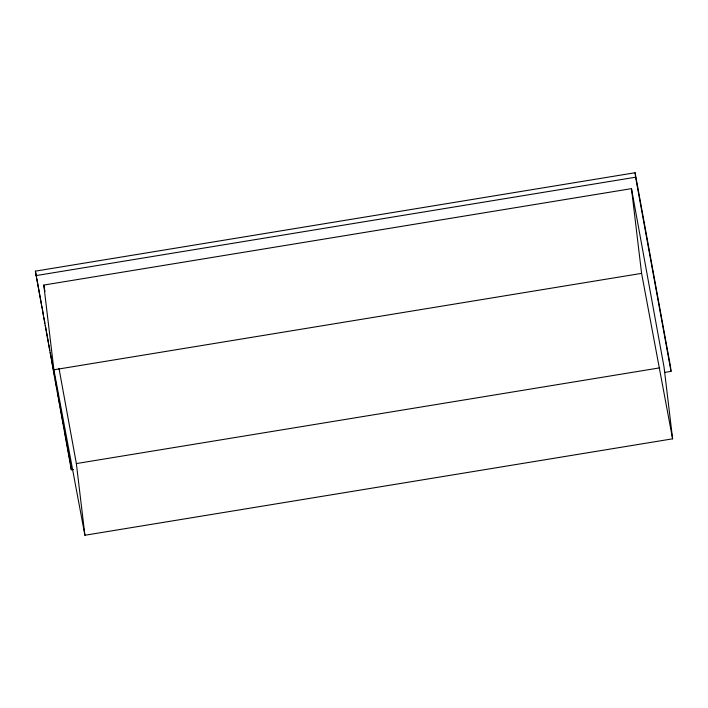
<?xml version="1.0" encoding="UTF-8"?>
<svg xmlns="http://www.w3.org/2000/svg" width="708" height="708" viewBox="0 0 708 708"><rect width="100%" height="100%" fill="white"/><g stroke="black" fill="none" stroke-linecap="round" stroke-linejoin="round"><path stroke-width="1.06" d="M73.482 469.422L71.304 469.776L35.4 271.146L635.111 172.743L670.529 366.894L671.016 371.373L664.467 372.443M35.878 275.616L635.589 177.212L635.111 172.743M43.79 285.067L631.483 188.638L664.051 367.142L672.6 438.827L84.907 535.257L53.896 369.797L43.79 285.067L44.976 291.563M53.896 369.797L641.59 273.368L631.483 188.638M84.907 535.257L76.358 463.572L659.688 367.859M641.59 273.368L672.6 438.827M635.589 177.212L671.016 371.373M58.994 368.372L76.358 463.572M35.4 271.146L36.391 276.562M36.789 278.74L41.338 303.688M41.737 305.856L42.126 308.024M42.524 310.192L43.515 315.618M43.914 317.786L44.896 323.211M45.294 325.379L46.285 330.804M46.684 332.972L48.463 342.734M48.861 344.902L49.843 350.327M50.241 352.495L51.233 357.921M51.631 360.089L54.79 377.444M55.189 379.612L56.967 389.373M57.366 391.542L58.357 396.967M58.755 399.135L59.737 404.56M60.136 406.728L63.304 424.083M63.702 426.251L64.092 428.42M65.083 433.845L65.481 436.013M65.879 438.181L70.428 463.129M70.827 465.298L71.304 469.776"/></g></svg>
